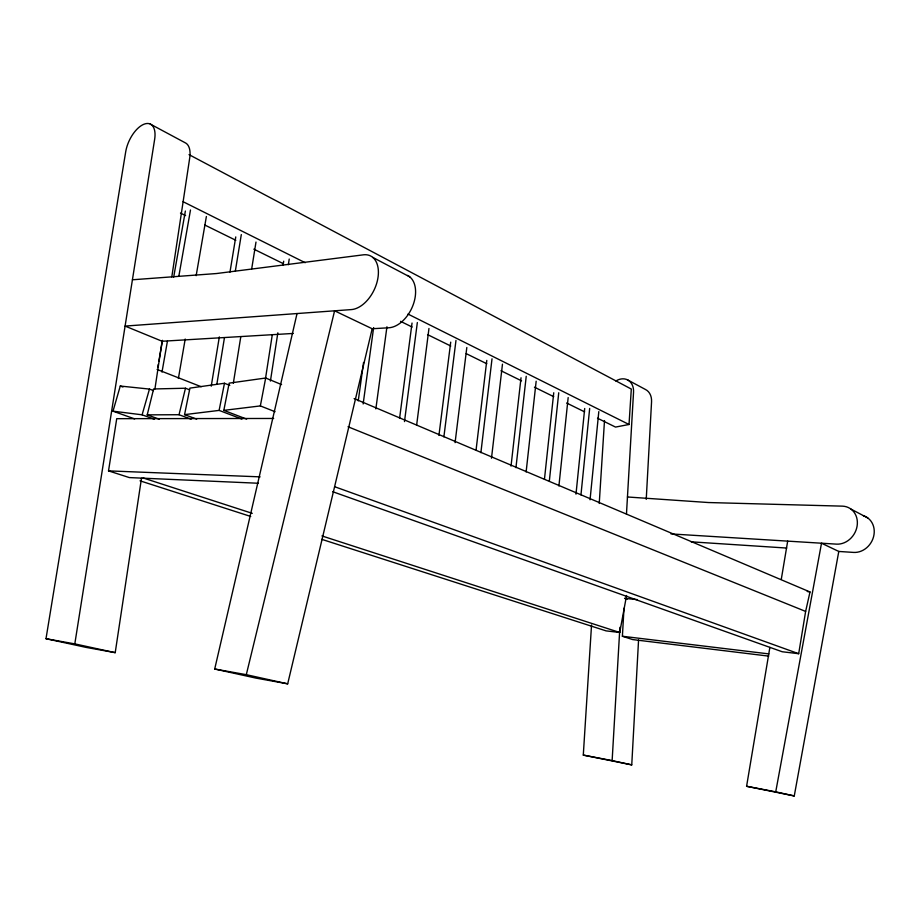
<?xml version="1.0" encoding="UTF-8"?>
<svg xmlns="http://www.w3.org/2000/svg" width="920" height="920" viewBox="0 0 920 920"><rect width="100%" height="100%" fill="white"/><g stroke="black" fill="none" stroke-linecap="round" stroke-linejoin="round"><path stroke-width="1.38" d="M591.537 625.002L583.291 755.101L631.752 764.876L638.56 640.021M646.231 499.399L651.556 401.81A16.801 12.742 -61.9 0 0 645.391 389.447L627.394 379.799M631.752 764.876L612.133 760.61L619.884 627.325M626.462 514.107L633.535 392.288A17.054 12.776 -62.1 0 0 615.836 380.995M768.729 656.121L632.684 639.572L622.391 636.26L624.001 608.178M599.242 503.481L604.497 420.555M597.505 418.209L615.526 427.075L629.027 424.488L631.304 389.056L189.025 154.629M590.053 499.778L598.805 411.619M575.989 494.155L584.706 408.491M580.957 494.891L589.674 408.422M558.911 486.001L568.169 397.589M549.355 480.918L558.739 392.748M544.456 479.274L553.748 392.748M526.125 471.971L536.164 381.225M511.025 466.084L521.03 377.775M515.947 467.671L526.228 376.291M491.487 458.206L502.469 364.171M476.1 449.753L486.795 360.41M480.884 452.674L492.016 358.823M455.078 442.647L466.819 347.507M438.932 435.459L450.719 342.136M443.888 436.862L455.975 340.457M416.679 424.822L428.961 328.474M404.489 421.601L417.335 322.541M399.579 418.416L412.034 323.046M375.854 408.894L386.94 326.772M358.248 400.878L363.549 362.468M363.147 403.96L373.635 327.566M115.218 652.659L74.807 643.885L154.652 139.288A23.816 12.006 -64.8 0 0 143.589 124.384A23.816 12.006 -64.8 0 0 125.706 151.777L46 638.71L86.158 647.404L115.218 652.659L141.484 478.262M154.928 388.93L162.184 340.722M171.798 276.92L189.727 157.814A23.322 12.178 -64.6 0 0 185.115 142.738L150.248 124.05M270.411 381.064L277.851 332.822M288.351 264.707L289.225 259.037M265.489 378.603L272.286 334.753M283.038 265.431L283.693 261.188M258.37 483.253L129.352 477.584L108.525 470.879L116.725 418.68L273.654 418.462M233.323 383.284L240.798 336.674M251.689 268.893L255.99 242.064M211.232 386.204L219.328 336.916M229.977 272.124L235.761 236.923M216.833 384.364L224.445 337.743M235.302 271.342L241.304 234.611M332.741 491.717L782.207 651.751L798.686 653.706L805.632 611.409L810.002 591.962L354.119 398.567M794.259 795.949L775.732 791.844L821.514 543.214L838.787 551.448L794.259 795.949L746.591 786.278L769.867 647.404M781.275 579.381L787.681 541.121M178.388 378.476L185.208 339.043M196.155 275.666L206.379 216.511M161.989 372.105L167.44 341.09M178.836 276.253L190.486 210.001M157.803 367.022L158.297 364.216M158.803 361.399L162.518 340.32M173.696 277.081L185.368 211.036M321.804 539.35L606.096 630.879L619.723 632.488L626.577 595.493M265.673 378.016L229.172 383.134L223.824 410.366L260.348 405.916L265.673 378.016L281.589 384.594M224.468 383.26L189.922 388.113L184.564 414.632L219.121 410.4L224.468 383.26L229.793 385.388M407.56 275.425A28.451 18.204 -64.2 0 1 413.287 304.497A28.451 18.204 -64.2 0 1 388.918 327.761L372.186 328.75L287.684 683.836L255.978 678.109L214.705 669.012L297.034 313.547M214.705 669.012L246.307 674.682L334.592 310.81L372.186 328.75M185.472 388.228L153.605 388.976L147.223 414.862L179.032 414.724L185.472 388.228L189.497 389.781M149.465 389.079L120.267 386.043L112.999 411.171L142.105 414.816L149.465 389.079L153.502 390.609M132.422 279.783L216.464 273.539L363.676 254.794A29.187 18.124 -64.4 0 1 377.464 280.381A29.187 18.124 -64.4 0 1 351.336 309.591L125.097 326.082L162.115 341.251L293.284 333.442M108.525 470.879L260.107 476.859M671.002 533.922L836.429 544.134A19.653 17.008 -59.5 0 0 857.106 526.056A19.653 17.008 -59.5 0 0 842.57 506.149L708.457 502.538L627.452 496.984M691.15 541.822L786.692 548.055M838.787 551.448L853.564 552.414A19.32 16.882 -59.1 0 0 873.551 536.785A19.32 16.882 -59.1 0 0 863.293 515.694M637.399 599.621L624.577 598.356L627.118 599.254M622.391 636.26L768.867 653.901M807.254 591.491L810.002 591.962M46 638.71L74.807 643.885M583.291 755.101L612.133 760.61M746.591 786.278L775.732 791.844M246.307 674.682L287.684 683.836M140.035 480.826L250.734 516.465M142.979 477.917L252.264 513.348M321.931 535.934L619.723 632.488M112.999 411.171L134.653 418.91M334.673 486.726L798.686 653.706M142.105 414.816L154.273 419.209M147.223 414.862L159.379 419.267M184.564 414.632L196.684 419.129M179.032 414.724L191.164 419.209M120.267 386.043L122.958 387.044M223.824 410.366L246.64 419.106M219.121 410.4L241.902 419.094M157.09 369.449L201.204 386.722M260.348 405.916L275.057 411.711M348.013 426.765L805.632 611.409M180.458 213.06L185.61 215.59M204.918 225.089L235.808 240.281M253.828 249.147L283.44 263.718M400.568 321.333L412.148 327.037M427.604 334.627L450.765 346.023M466.21 353.625L486.806 363.756M500.963 370.725L521.559 380.857M534.439 387.182L553.748 396.681M566.616 403.017L584.637 411.884M183.103 201.71L305.187 262.706M407.985 314.065L629.027 424.488M372.772 257.393L409.825 276.897M850.919 509.07L867.813 517.96"/></g></svg>
